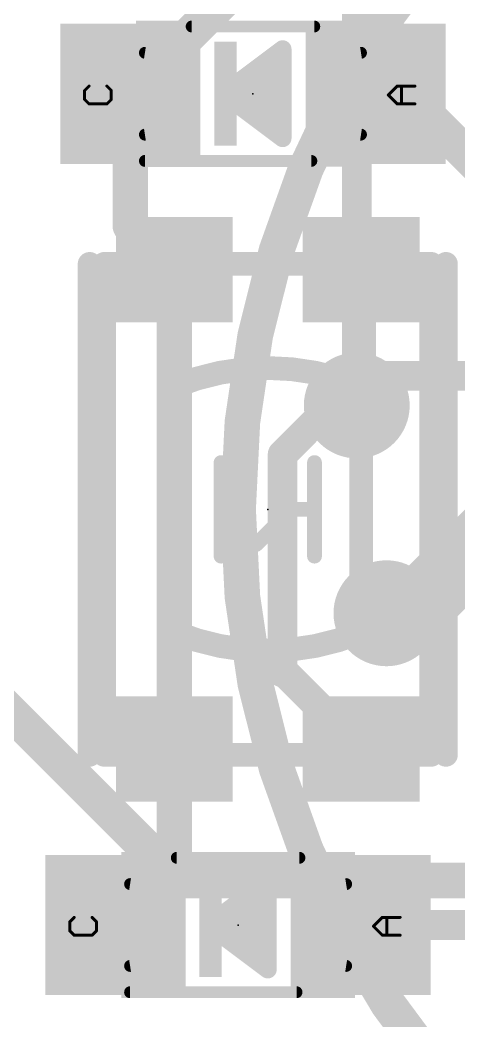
# Model space of a CAD drawing. Extents: x -27.3 to 28.4, y -24.7 to 14.
# Drawn here: x -9.49 to -5.73, y -4.38 to 4.19 of the extents above; entities that cross this region are included whole.
import ezdxf

# ---------------------------------------------------------------- set-up
doc = ezdxf.new("R2010")
doc.units = 0
for name, color, linetype in [('1', 12, 'CONTINUOUS'), ('16', 132, 'CONTINUOUS'), ('18', 110, 'CONTINUOUS'), ('20', 53, 'CONTINUOUS'), ('21', 40, 'CONTINUOUS'), ('23', 53, 'CONTINUOUS'), ('51', 53, 'CONTINUOUS')]:
    doc.layers.add(name, color=color, linetype=linetype)

# ---------------------------------------------------------------- blocks, each defined once
blk = doc.blocks.new('RECT')
blk.add_solid([(-0.5, -0.5), (0.5, -0.5), (-0.5, 0.5), (0.5, 0.5)])
blk = doc.blocks.new('ROUNDV')
at = {"const_width": 0.5}
blk.add_lwpolyline([(0, -0.25, 1), (0, 0.25, 1), (0, -0.25)], format="xyb", dxfattribs=at)

msp = doc.modelspace()

# ---------------------------------------------------------------- linework, layer by layer
at = {"layer": '1'}
for points, const_width in [([(0, 7.62, 0.4142), (-7.62, 0)], 0.3048), ([(-8.4668, 3.556, 1), (-8.6192, 3.556)], 0.1524), ([(-8.5969, 3.6099, 1), (-8.4891, 3.5021)], 0.1524), ([(-6.443, 3.6322, 1), (-6.443, 3.4798)], 0.1524), ([(-6.1301, 3.6099, 1), (-6.2379, 3.5021)], 0.1524), ([(-6.184, 3.4798, 1), (-6.184, 3.6322)], 0.1524), ([(-8.4891, 2.4809, 1), (-8.5969, 2.3731)], 0.1524), ([(-8.6192, 2.427, 1), (-8.4668, 2.427)], 0.1524), ([(-8.0898, 2.05, 1), (-8.2422, 2.05)], 0.1524), ([(-8.2199, 1.9961, 1), (-8.1121, 2.1039)], 0.1524), ([(-6.5025, 2.05, 1), (-6.6295, 2.05)], 0.127), ([(-6.604, 1.2065, 1), (-6.604, 1.0795)], 0.127), ([(-6.5405, 1.143, 1), (-6.6675, 1.143)], 0.127), ([(-6.566, 1.2065, 1), (-6.566, 1.0795)], 0.127), ([(-6.6295, 1.143, 1), (-6.5025, 1.143)], 0.127), ([(-6.5211, 1.0981, 1), (-6.6109, 1.1879)], 0.127), ([(-6.566, 1.0795, 1), (-6.566, 1.2065)], 0.127), ([(-6.6675, 0.889, 1), (-6.5405, 0.889)], 0.127), ([(-7.1755, 0.47, 1), (-7.3025, 0.47)], 0.127), ([(-7.2839, 0.5149, 1), (-7.1941, 0.4251)], 0.127), ([(-7.62, 0, 0.4142), (0, -7.62)], 0.3048), ([(-7.5438, 0, 1), (-7.6962, 0)], 0.1524), ([(-7.6962, 0, 1), (-7.5438, 0)], 0.1524), ([(-6.35, -0.8128, 1), (-6.35, -0.9652)], 0.1524), ([(-5.9839, -0.8351, 1), (-5.8761, -0.9429)], 0.1524), ([(-5.93, -0.9652, 1), (-5.93, -0.8128)], 0.1524), ([(-7.239, -1.3335, 1), (-7.239, -1.4605)], 0.127), ([(-7.1741, -1.3521, 1), (-7.2639, -1.4419)], 0.127), ([(-7.219, -1.4605, 1), (-7.219, -1.3335)], 0.127), ([(-7.3025, -1.397, 1), (-7.1755, -1.397)], 0.127), ([(-8.0898, -2.05, 1), (-8.2422, -2.05)], 0.1524), ([(-6.6109, -2.0949, 1), (-6.5211, -2.0051)], 0.127), ([(-8.2422, -2.05, 1), (-8.0898, -2.05)], 0.1524), ([(-8.1121, -3.1059, 1), (-8.2199, -2.9981)], 0.1524), ([(-8.2422, -3.052, 1), (-8.0898, -3.052)], 0.1524), ([(-8.7239, -3.5021, 1), (-8.6161, -3.6099)], 0.1524), ([(-6.57, -3.4925, 1), (-6.57, -3.6195)], 0.127)]:
    msp.add_lwpolyline(points, format="xyb", dxfattribs=dict(at, const_width=const_width))
for points, const_width in [([(-8.543, 3.556), (-6.963, 5.136)], 0.3048), ([(-8.543, 2.427), (-8.543, 3.556)], 0.3048), ([(-6.443, 3.556), (-6.184, 3.556)], 0.3048), ([(-6.184, 3.556), (-5.041, 2.413)], 0.3048), ([(-8.166, 2.05), (-8.543, 2.427)], 0.3048), ([(-8.166, -2.05), (-8.166, 2.05)], 0.3048), ([(-6.566, 2.05), (-6.566, 1.143)], 0.254), ([(-7.239, 0.47), (-6.566, 1.143)], 0.254), ([(-6.604, 1.143), (-6.566, 1.143)], 0.254), ([(-6.604, 1.143), (-6.604, 0.889)], 0.254), ([(-6.566, 1.143), (-3.281, 1.143)], 0.254), ([(-7.239, -1.397), (-7.239, 0.47)], 0.254), ([(-5.08, -0.039), (-5.93, -0.889)], 0.3048), ([(-5.93, -0.889), (-6.35, -0.889)], 0.3048), ([(-7.239, -1.397), (-7.219, -1.397)], 0.254), ([(-7.219, -1.397), (-6.566, -2.05)], 0.254), ([(-8.166, -3.052), (-8.166, -2.05)], 0.3048), ([(-8.67, -3.556), (-8.166, -3.052)], 0.3048), ([(-6.57, -3.556), (-5.119, -3.556)], 0.254)]:
    msp.add_lwpolyline(points, dxfattribs=dict(at, const_width=const_width))
at = {"layer": '16'}
for points, const_width in [([(0, 7.62, 0.4142), (-7.62, 0)], 0.3048), ([(-6.6675, 0.889, 1), (-6.5405, 0.889)], 0.127), ([(-7.62, 0, 0.4142), (0, -7.62)], 0.3048), ([(-7.5438, 0, 1), (-7.6962, 0)], 0.1524), ([(-7.6962, 0, 1), (-7.5438, 0)], 0.1524), ([(-6.4039, -0.8351, 1), (-6.2961, -0.9429)], 0.1524), ([(-8.128, -3.0988, 1), (-8.128, -3.2512)], 0.1524), ([(-8.1819, -3.2289, 1), (-8.0741, -3.1211)], 0.1524)]:
    msp.add_lwpolyline(points, format="xyb", dxfattribs=dict(at, const_width=const_width))
for points, const_width in [([(-6.604, 0.889), (-6.604, 4.318)], 0.254), ([(-6.35, -0.889), (-4.191, 1.27)], 0.3048), ([(-11.303, 0), (-8.128, -3.175)], 0.3048), ([(-8.128, -3.175), (-0.381, -3.175)], 0.3048)]:
    msp.add_lwpolyline(points, dxfattribs=dict(at, const_width=const_width))
at = {"layer": '20'}
for start, end in [(90, 180), (180, 270)]:
    msp.add_arc((0, 0), 13.97, start, end, dxfattribs=at)
at = {"layer": '21'}
for points, const_width in [([(-7.239, 3.937), (-7.747, 3.556)], 0.1524), ([(-7.239, 3.175), (-7.239, 3.937)], 0.1524), ([(-7.4083, 3.81), (-7.239, 3.81)], 0.1524), ([(-7.6115, 3.6576), (-7.239, 3.6576)], 0.1524), ([(-7.747, 3.556), (-7.239, 3.175)], 0.1524), ([(-7.6793, 3.5052), (-7.239, 3.5052)], 0.1524), ([(-7.4761, 3.3528), (-7.239, 3.3528)], 0.1524), ([(-7.2729, 3.2004), (-7.239, 3.2004)], 0.1524), ([(-8.8914, -2.1), (-8.8914, 2.1)], 0.2032), ([(-5.8406, 2.1), (-5.8406, -2.1)], 0.2032), ([(-7.366, -3.175), (-7.874, -3.556)], 0.1524), ([(-7.3999, -3.2004), (-7.366, -3.2004)], 0.1524), ([(-7.366, -3.937), (-7.366, -3.175)], 0.1524), ([(-7.6031, -3.3528), (-7.366, -3.3528)], 0.1524), ([(-7.874, -3.556), (-7.366, -3.937)], 0.1524), ([(-7.8063, -3.5052), (-7.366, -3.5052)], 0.1524), ([(-7.7385, -3.6576), (-7.366, -3.6576)], 0.1524), ([(-7.5353, -3.81), (-7.366, -3.81)], 0.1524)]:
    msp.add_lwpolyline(points, dxfattribs=dict(at, const_width=const_width))
for points, const_width in [([(-7.2009, 3.937, 1), (-7.2771, 3.937)], 0.0762), ([(-7.2161, 3.9065, 1), (-7.2619, 3.9675)], 0.0762), ([(-7.4083, 3.8481, 1), (-7.4083, 3.7719)], 0.0762), ([(-7.239, 3.7719, 1), (-7.239, 3.8481)], 0.0762), ([(-7.6115, 3.6957, 1), (-7.6115, 3.6195)], 0.0762), ([(-7.239, 3.6195, 1), (-7.239, 3.6957)], 0.0762), ([(-7.7241, 3.5865, 1), (-7.7699, 3.5255)], 0.0762), ([(-7.7699, 3.5865, 1), (-7.7241, 3.5255)], 0.0762), ([(-7.6793, 3.5433, 1), (-7.6793, 3.4671)], 0.0762), ([(-7.239, 3.4671, 1), (-7.239, 3.5433)], 0.0762), ([(-7.4761, 3.3909, 1), (-7.4761, 3.3147)], 0.0762), ([(-7.239, 3.3147, 1), (-7.239, 3.3909)], 0.0762), ([(-7.2729, 3.2385, 1), (-7.2729, 3.1623)], 0.0762), ([(-7.239, 3.1623, 1), (-7.239, 3.2385)], 0.0762), ([(-7.2771, 3.175, 1), (-7.2009, 3.175)], 0.0762), ([(-7.2619, 3.1445, 1), (-7.2161, 3.2055)], 0.0762), ([(-8.8406, 2.1, 1), (-8.9422, 2.1)], 0.1016), ([(-5.7898, 2.1, 1), (-5.8914, 2.1)], 0.1016), ([(-8.9422, -2.1, 1), (-8.8406, -2.1)], 0.1016), ([(-5.8914, -2.1, 1), (-5.7898, -2.1)], 0.1016), ([(-7.3999, -3.1623, 1), (-7.3999, -3.2385)], 0.0762), ([(-7.3279, -3.175, 1), (-7.4041, -3.175)], 0.0762), ([(-7.3431, -3.2055, 1), (-7.3889, -3.1445)], 0.0762), ([(-7.366, -3.2385, 1), (-7.366, -3.1623)], 0.0762), ([(-7.6031, -3.3147, 1), (-7.6031, -3.3909)], 0.0762), ([(-7.366, -3.3909, 1), (-7.366, -3.3147)], 0.0762), ([(-7.8511, -3.5255, 1), (-7.8969, -3.5865)], 0.0762), ([(-7.8969, -3.5255, 1), (-7.8511, -3.5865)], 0.0762), ([(-7.8063, -3.4671, 1), (-7.8063, -3.5433)], 0.0762), ([(-7.366, -3.5433, 1), (-7.366, -3.4671)], 0.0762), ([(-7.7385, -3.6195, 1), (-7.7385, -3.6957)], 0.0762), ([(-7.366, -3.6957, 1), (-7.366, -3.6195)], 0.0762), ([(-7.5353, -3.7719, 1), (-7.5353, -3.8481)], 0.0762), ([(-7.366, -3.8481, 1), (-7.366, -3.7719)], 0.0762), ([(-7.4041, -3.937, 1), (-7.3279, -3.937)], 0.0762), ([(-7.3889, -3.9675, 1), (-7.3431, -3.9065)], 0.0762)]:
    msp.add_lwpolyline(points, format="xyb", dxfattribs=dict(at, const_width=const_width))
at = {"layer": '23'}
for p in [(-7.493, 3.556), (-7.366, 0), (-7.62, -3.556)]:
    msp.add_point(p, dxfattribs=at)
at = {"layer": '51'}
for points, const_width in [([(-8.018, 4.131), (-6.968, 4.131)], 0.1016), ([(-8.8964, 3.6212), (-8.9345, 3.5831)], 0.0254), ([(-8.7057, 3.5831), (-8.7438, 3.6212)], 0.0254), ([(-6.3345, 3.545), (-6.2582, 3.6212)], 0.0254), ([(-6.2582, 3.6212), (-6.1057, 3.6212)], 0.0254), ([(-6.2201, 3.4687), (-6.2201, 3.6212)], 0.0254), ([(-8.9345, 3.5831), (-8.9345, 3.5068)], 0.0254), ([(-8.9345, 3.5068), (-8.8964, 3.4687)], 0.0254), ([(-8.7438, 3.4687), (-8.7057, 3.5068)], 0.0254), ([(-8.7057, 3.5068), (-8.7057, 3.5831)], 0.0254), ([(-6.2582, 3.4687), (-6.3345, 3.545)], 0.0254), ([(-8.8964, 3.4687), (-8.7438, 3.4687)], 0.0254), ([(-6.1057, 3.4687), (-6.2582, 3.4687)], 0.0254), ([(-6.993, 2.981), (-8.418, 2.981)], 0.1016), ([(-8.766, -2.1), (-8.766, 2.1)], 0.2032), ([(-8.766, 2.1), (-5.966, 2.1)], 0.2032), ([(-5.966, 2.1), (-5.966, -2.1)], 0.2032), ([(-8.166, -1.05), (-8.166, 1.05)], 0.2032), ([(-6.566, 1.05), (-6.566, -1.05)], 0.2032), ([(-7.766, 0.4), (-7.766, 0)], 0.127), ([(-6.966, 0.4), (-6.966, 0)], 0.127), ([(-7.766, 0), (-7.766, -0.4)], 0.127), ([(-7.766, 0), (-7.666, 0)], 0.127), ([(-7.166, 0), (-7.466, -0.3)], 0.127), ([(-6.966, 0), (-7.166, 0)], 0.127), ([(-6.966, 0), (-6.966, -0.4)], 0.127), ([(-5.966, -2.1), (-8.766, -2.1)], 0.2032), ([(-8.145, -2.981), (-7.095, -2.981)], 0.1016), ([(-9.0234, -3.4908), (-9.0615, -3.5289)], 0.0254), ([(-8.8327, -3.5289), (-8.8708, -3.4908)], 0.0254), ([(-6.4615, -3.567), (-6.3852, -3.4908)], 0.0254), ([(-6.3852, -3.4908), (-6.2327, -3.4908)], 0.0254), ([(-6.3471, -3.6433), (-6.3471, -3.4908)], 0.0254), ([(-9.0615, -3.5289), (-9.0615, -3.6052)], 0.0254), ([(-9.0615, -3.6052), (-9.0234, -3.6433)], 0.0254), ([(-8.8708, -3.6433), (-8.8327, -3.6052)], 0.0254), ([(-8.8327, -3.6052), (-8.8327, -3.5289)], 0.0254), ([(-6.3852, -3.6433), (-6.4615, -3.567)], 0.0254), ([(-9.0234, -3.6433), (-8.8708, -3.6433)], 0.0254), ([(-6.2327, -3.6433), (-6.3852, -3.6433)], 0.0254), ([(-7.12, -4.131), (-8.545, -4.131)], 0.1016)]:
    msp.add_lwpolyline(points, dxfattribs=dict(at, const_width=const_width))
for points, const_width in [([(-8.018, 4.1564, 1), (-8.018, 4.1056)], 0.0508), ([(-6.968, 4.1056, 1), (-6.968, 4.1564)], 0.0508), ([(-8.418, 3.206, 0.8571), (-8.418, 3.906)], 0.1016), ([(-8.4141, 3.9311, 1), (-8.4219, 3.8809)], 0.0508), ([(-6.568, 3.906, 0.8571), (-6.568, 3.206)], 0.1016), ([(-6.5641, 3.8809, 1), (-6.5719, 3.9311)], 0.0508), ([(-8.8919, 3.6167, 1), (-8.9009, 3.6257)], 0.0127), ([(-8.7393, 3.6257, 1), (-8.7483, 3.6167)], 0.0127), ([(-6.2582, 3.6276, 1), (-6.2582, 3.6149)], 0.0127), ([(-6.2537, 3.6167, 1), (-6.2627, 3.6257)], 0.0127), ([(-6.2137, 3.6212, 1), (-6.2264, 3.6212)], 0.0127), ([(-6.1057, 3.6149, 1), (-6.1057, 3.6276)], 0.0127), ([(-8.939, 3.5876, 1), (-8.93, 3.5786)], 0.0127), ([(-8.93, 3.5113, 1), (-8.939, 3.5023)], 0.0127), ([(-8.9281, 3.5831, 1), (-8.9408, 3.5831)], 0.0127), ([(-8.9408, 3.5068, 1), (-8.9281, 3.5068)], 0.0127), ([(-8.6994, 3.5831, 1), (-8.712, 3.5831)], 0.0127), ([(-8.712, 3.5068, 1), (-8.6994, 3.5068)], 0.0127), ([(-8.7102, 3.5786, 1), (-8.7012, 3.5876)], 0.0127), ([(-8.7012, 3.5023, 1), (-8.7102, 3.5113)], 0.0127), ([(-6.33, 3.5495, 1), (-6.339, 3.5405)], 0.0127), ([(-6.339, 3.5495, 1), (-6.33, 3.5405)], 0.0127), ([(-8.8964, 3.475, 1), (-8.8964, 3.4624)], 0.0127), ([(-8.9009, 3.4642, 1), (-8.8919, 3.4732)], 0.0127), ([(-8.7483, 3.4732, 1), (-8.7393, 3.4642)], 0.0127), ([(-8.7438, 3.4624, 1), (-8.7438, 3.475)], 0.0127), ([(-6.2582, 3.475, 1), (-6.2582, 3.4624)], 0.0127), ([(-6.2627, 3.4642, 1), (-6.2537, 3.4732)], 0.0127), ([(-6.2264, 3.4687, 1), (-6.2137, 3.4687)], 0.0127), ([(-6.1057, 3.4624, 1), (-6.1057, 3.475)], 0.0127), ([(-8.4219, 3.2311, 1), (-8.4141, 3.1809)], 0.0508), ([(-6.5719, 3.1809, 1), (-6.5641, 3.2311)], 0.0508), ([(-8.343, 3.003, 1), (-8.343, 3.209, 1), (-8.343, 3.003)], 0.0762), ([(-8.418, 3.0064, 1), (-8.418, 2.9556)], 0.0508), ([(-6.993, 2.9556, 1), (-6.993, 3.0064)], 0.0508), ([(-8.7152, 2.1, 1), (-8.8168, 2.1)], 0.1016), ([(-8.766, 2.1508, 1), (-8.766, 2.0492)], 0.1016), ([(-5.9152, 2.1, 1), (-6.0168, 2.1)], 0.1016), ([(-5.966, 2.0492, 1), (-5.966, 2.1508)], 0.1016), ([(-6.566, 1.05, 0.1989), (-8.166, 1.05)], 0.2032), ([(-8.1152, 1.05, 1), (-8.2168, 1.05)], 0.1016), ([(-8.1854, 1.0969, 1), (-8.1466, 1.0031)], 0.1016), ([(-6.5152, 1.05, 1), (-6.6168, 1.05)], 0.1016), ([(-6.5854, 1.0031, 1), (-6.5466, 1.0969)], 0.1016), ([(-7.7343, 0.4, 1), (-7.7977, 0.4)], 0.0635), ([(-6.9343, 0.4, 1), (-6.9977, 0.4)], 0.0635), ([(-7.766, 0.0318, 1), (-7.766, -0.0318)], 0.0635), ([(-7.7343, 0, 1), (-7.7977, 0)], 0.0635), ([(-7.7977, 0, 1), (-7.7343, 0)], 0.0635), ([(-7.666, -0.0318, 1), (-7.666, 0.0318)], 0.0635), ([(-7.166, 0.0318, 1), (-7.166, -0.0318)], 0.0635), ([(-7.1435, -0.0225, 1), (-7.1885, 0.0225)], 0.0635), ([(-6.9343, 0, 1), (-6.9977, 0)], 0.0635), ([(-6.9977, 0, 1), (-6.9343, 0)], 0.0635), ([(-6.966, -0.0318, 1), (-6.966, 0.0318)], 0.0635), ([(-7.4885, -0.2775, 1), (-7.4435, -0.3225)], 0.0635), ([(-7.7977, -0.4, 1), (-7.7343, -0.4)], 0.0635), ([(-6.9977, -0.4, 1), (-6.9343, -0.4)], 0.0635), ([(-8.166, -1.05, 0.1989), (-6.566, -1.05)], 0.2032), ([(-8.1466, -1.0031, 1), (-8.1854, -1.0969)], 0.1016), ([(-8.2168, -1.05, 1), (-8.1152, -1.05)], 0.1016), ([(-6.6168, -1.05, 1), (-6.5152, -1.05)], 0.1016), ([(-6.5466, -1.0969, 1), (-6.5854, -1.0031)], 0.1016), ([(-8.766, -2.0492, 1), (-8.766, -2.1508)], 0.1016), ([(-8.8168, -2.1, 1), (-8.7152, -2.1)], 0.1016), ([(-6.0168, -2.1, 1), (-5.9152, -2.1)], 0.1016), ([(-5.966, -2.1508, 1), (-5.966, -2.0492)], 0.1016), ([(-8.145, -2.9556, 1), (-8.145, -3.0064)], 0.0508), ([(-7.095, -3.0064, 1), (-7.095, -2.9556)], 0.0508), ([(-8.545, -3.906, 0.8571), (-8.545, -3.206)], 0.1016), ([(-8.5411, -3.1809, 1), (-8.5489, -3.2311)], 0.0508), ([(-6.695, -3.206, 0.8571), (-6.695, -3.906)], 0.1016), ([(-6.6911, -3.2311, 1), (-6.6989, -3.1809)], 0.0508), ([(-9.0189, -3.4953, 1), (-9.0279, -3.4863)], 0.0127), ([(-8.8663, -3.4863, 1), (-8.8753, -3.4953)], 0.0127), ([(-6.3852, -3.4844, 1), (-6.3852, -3.4971)], 0.0127), ([(-6.3807, -3.4953, 1), (-6.3897, -3.4863)], 0.0127), ([(-6.3407, -3.4908, 1), (-6.3534, -3.4908)], 0.0127), ([(-6.2327, -3.4971, 1), (-6.2327, -3.4844)], 0.0127), ([(-9.0551, -3.5289, 1), (-9.0678, -3.5289)], 0.0127), ([(-9.066, -3.5244, 1), (-9.057, -3.5334)], 0.0127), ([(-9.057, -3.6007, 1), (-9.066, -3.6097)], 0.0127), ([(-8.8264, -3.5289, 1), (-8.8391, -3.5289)], 0.0127), ([(-8.8372, -3.5334, 1), (-8.8282, -3.5244)], 0.0127), ([(-8.8282, -3.6097, 1), (-8.8372, -3.6007)], 0.0127), ([(-6.457, -3.5625, 1), (-6.466, -3.5715)], 0.0127), ([(-6.466, -3.5625, 1), (-6.457, -3.5715)], 0.0127), ([(-9.0678, -3.6052, 1), (-9.0551, -3.6052)], 0.0127), ([(-9.0234, -3.637, 1), (-9.0234, -3.6496)], 0.0127), ([(-9.0279, -3.6478, 1), (-9.0189, -3.6388)], 0.0127), ([(-8.8753, -3.6388, 1), (-8.8663, -3.6478)], 0.0127), ([(-8.8708, -3.6496, 1), (-8.8708, -3.637)], 0.0127), ([(-8.8391, -3.6052, 1), (-8.8264, -3.6052)], 0.0127), ([(-6.3852, -3.637, 1), (-6.3852, -3.6496)], 0.0127), ([(-6.3897, -3.6478, 1), (-6.3807, -3.6388)], 0.0127), ([(-6.3534, -3.6433, 1), (-6.3407, -3.6433)], 0.0127), ([(-6.2327, -3.6496, 1), (-6.2327, -3.637)], 0.0127), ([(-8.47, -4.109, 1), (-8.47, -3.903, 1), (-8.47, -4.109)], 0.0762), ([(-8.5489, -3.8809, 1), (-8.5411, -3.9311)], 0.0508), ([(-6.6989, -3.9311, 1), (-6.6911, -3.8809)], 0.0508), ([(-8.545, -4.1056, 1), (-8.545, -4.1564)], 0.0508), ([(-7.12, -4.1564, 1), (-7.12, -4.1056)], 0.0508)]:
    msp.add_lwpolyline(points, format="xyb", dxfattribs=dict(at, const_width=const_width))

# ---------------------------------------------------------------- block references
at = {"layer": '1', "xscale": 1.2, "yscale": 1.2, "rotation": 90}
for p in [(-8.543, 3.556), (-6.443, 3.556), (-8.67, -3.556), (-6.57, -3.556)]:
    msp.add_blockref('RECT', p, dxfattribs=at)
at = {"layer": '1', "xscale": 0.9, "rotation": 270}
for p in [(-8.166, 2.05), (-6.566, 2.05), (-8.166, -2.05), (-6.566, -2.05)]:
    msp.add_blockref('RECT', p, dxfattribs=at)
at = {"layer": '18', "xscale": 0.9064, "yscale": 0.9064}
for p in [(-6.604, 0.889), (-6.604, 0.889), (-6.35, -0.889), (-6.35, -0.889)]:
    msp.add_blockref('ROUNDV', p, dxfattribs=at)
at = {"layer": '21', "xscale": 0.889, "yscale": 0.1905, "rotation": 90}
for p in [(-7.7288, 3.556), (-7.8558, -3.556)]:
    msp.add_blockref('RECT', p, dxfattribs=at)
at = {"layer": '51', "rotation": 90}
for p, xscale, yscale in [((-8.243, 4.0185), 0.325, 0.5), ((-6.743, 4.0185), 0.325, 0.5), ((-8.118, 3.806), 0.15, 0.25), ((-6.868, 3.806), 0.15, 0.25), ((-8.0805, 3.556), 0.4, 0.175), ((-6.9055, 3.556), 0.4, 0.175), ((-8.118, 3.306), 0.15, 0.25), ((-6.868, 3.306), 0.15, 0.25), ((-8.4555, 3.0935), 0.325, 0.075), ((-8.124, 3.106), 0.3, 0.262), ((-6.743, 3.0935), 0.325, 0.5), ((-8.37, -3.0935), 0.325, 0.5), ((-6.87, -3.0935), 0.325, 0.5), ((-8.245, -3.306), 0.15, 0.25), ((-6.995, -3.306), 0.15, 0.25), ((-8.2075, -3.556), 0.4, 0.175), ((-7.0325, -3.556), 0.4, 0.175), ((-8.245, -3.806), 0.15, 0.25), ((-6.995, -3.806), 0.15, 0.25), ((-8.5825, -4.0185), 0.325, 0.075), ((-8.251, -4.006), 0.3, 0.262), ((-6.87, -4.0185), 0.325, 0.5)]:
    msp.add_blockref('RECT', p, dxfattribs=dict(at, xscale=xscale, yscale=yscale))

doc.saveas('drawing.dxf')
